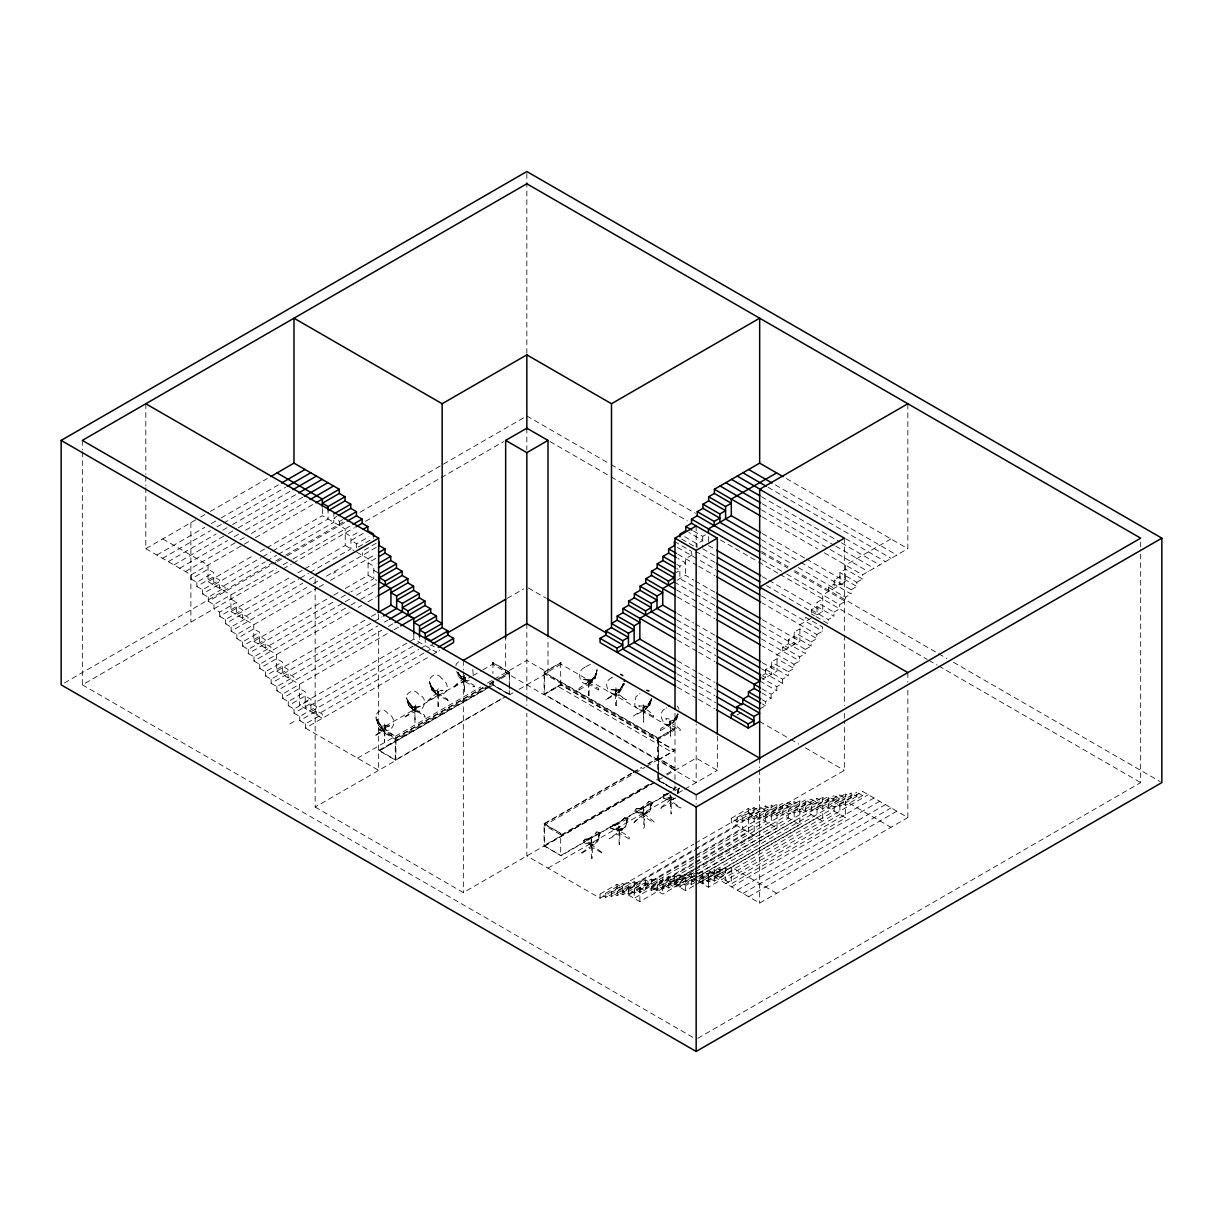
<?xml version="1.0" encoding="UTF-8"?>
<svg xmlns="http://www.w3.org/2000/svg" width="1223" height="1223" viewBox="0 0 1223 1223"><rect width="100%" height="100%" fill="white"/><g stroke="black" fill="none" stroke-linecap="round" stroke-linejoin="round"><path stroke-width="0.75" stroke-dasharray="5 3.75" d="M384.374 728.22L384.756 727.272L385.535 729.688L394.846 736.032L385 730.834L384.542 742.101L384.16 730.834L374.299 736.078L383.609 729.688L384.282 727.41L384.924 728.449M384.343 730.666C383.655 727.639 387.859 732.745 390.748 728.832C395.579 725.407 394.173 716.143 388.669 714.018A4.999 2.11 37.9 0 1 388.211 713.605M384.542 730.177C384.939 734.32 368.826 706.497 381.362 726.355C388.608 731.064 383.013 723.664 385.092 728.48M415.545 711.327L415.285 710.013M408.023 703.256C407.626 703.806 410.194 709.05 413.129 709.569C409.063 704.754 418.954 709.202 415.407 708.071C413.389 710.41 426.185 713.406 425.069 717.198C415.621 708.729 413.68 710.166 415.56 722.824M428.371 700.855C424.687 702.705 438.338 691.24 438.629 692.86M448.214 700.855L447.587 699.22L438.981 694.267L437.819 692.386L443.001 690.246L438.446 690.536L438.384 688.549L437.284 690.827L434.761 690.613L438.323 692.799L437.115 691.408L439.088 691.301L437.36 691.454L438.614 692.096M464.021 681.196L464.327 679.789L464.648 681.165M474.127 686.592L473.928 685.232L465.321 680.294L464.878 678.001L461.178 676.992L462.294 679.269L459.695 677.404L457.356 672.589M578.983 689.955L588.278 684.559L588.63 695.688M589.089 695.245L589.119 684.406L598.399 689.955M589.073 683.642L588.309 684.039L588.966 683.137M598.918 689.222L598.613 689.986L598.46 688.396L589.654 683.26L589.027 681.012L588.095 681.211L591.901 679.927L596.289 672.925L592.253 680.126L595.968 674.179A4.999 3.272 -86.6 0 0 596.258 673.72L597.191 668.217M591.412 839.375C589.578 844.466 599.392 841.134 591.963 843.824C588.523 843.564 602.129 852.186 601.961 852.385M615.658 690.705L616.912 690.506L615.047 693.365L605.737 699.739L615.582 694.511L615.628 705.472L616.407 705.518M615.796 694.343L616.316 693.105L616.209 694.343M616.407 705.365L616.438 694.511L626.283 699.739L616.973 693.38L616.423 691.224L615.414 691.316L616.209 691.056M618.746 826.014L618.609 828.598L614.435 827.742L618.731 830.325L619.052 829.576L618.731 832.007L609.146 838.718L619.006 833.627L619.128 844.481M619.128 832.909L619.618 831.885M613.212 828.934C619.144 830.341 628.714 835.462 629.662 838.259M636.312 811.858C650.024 816.047 642.809 811.95 633.927 822.605M653.22 716.342L644.047 710.853L643.634 722.136L643.206 710.853L634.125 715.807M643.818 710.364L643.451 709.248L643.955 710.594M643.695 816.842L643.741 815.451L644.338 816.261M646.875 706.313L644.215 706.909L643.955 708.056L642.962 706.833L638.651 705.961L643.237 706.023L643.13 704.83M644.338 816.215L644.261 816.704M643.634 814.38C641.8 811.323 667.529 831.9 645.133 817.285M660.71 730.513L669.944 724.979L670.449 736.261L670.8 724.979L679.973 730.467M670.708 723.741C669.501 724.933 670.586 723.848 670.739 723.94M670.953 802.701L670.831 801.233M669.898 794.935L670.326 797.778L665.801 797.365L671.244 799.399L671.748 801.722L681.012 807.7M588.309 695.016L589.089 695.413M584.579 667.605C575.559 670.938 580.008 687.051 589.073 683.596M384.985 727.899L384.71 727.67M415.3 709.05L415.667 707.613L414.337 707.643L420.208 706.68L415.606 706.802L415.713 705.595M464.832 678.704L463.93 678.184L465.428 677.313L463.792 678.169L464.74 678.261M581.536 852.752L590.77 846.438L591.229 844.176L595.8 843.029L598.597 837.663M622.186 829.775L618.746 830.386L620.015 830.432M673.552 799.169C668.966 800.805 669.119 798.298 673.934 798.023M414.964 722.824L414.811 711.633L405.73 716.602M438.262 706.558L437.589 695.413L428.493 700.718M589.058 683.902L588.966 682.954M591.901 846.01L591.901 847.417M619.648 833.276L619.174 831.9M415.805 704.845L414.964 706.772M578.846 689.466L579.121 688.228L589.241 681.318M581.888 853.18L591.305 847.585L591.687 858.791M606.44 699.663L605.813 699.663M634.34 822.575C652.792 801.86 639.996 848.38 644.506 817.254M592.299 844.359L591.993 844.145M643.65 813.647L647.257 811.965L644.659 812.286L643.695 809.351M591.305 842.632L591.321 839.314M622.675 828.323L620.092 828.72L618.655 825.235M633.361 716.082L642.671 709.707L644.001 707.49M660.313 730.544C660.068 725.866 670.326 726.523 670.25 721.494M414.918 710.273C419.336 716.403 431.352 699.77 419.321 694.832A4.999 2.11 37.9 0 1 418.862 694.419M670.479 801.692L670.953 802.364M454.849 686.393L454.237 686.974L463.93 681.425L464.465 692.707L464.786 681.425L474.065 686.959L474.585 686.225M591.489 847.417L591.611 846.01M385.184 727.624L389.541 725.927M643.176 708.3C642.61 705.854 645.515 706.619 643.115 708.514C641.571 705.442 656.155 715.776 653.342 716.403M622.675 828.506L619.021 830.6M597.16 670.28L596.274 673.659L596.641 672.589M381.362 726.156L384.312 725.958L384.771 724.001M611.041 689.359L615.582 689.634L615.781 687.678M589.257 681.135L587.927 682.006L588.309 680.569M591.856 844.298L591.932 844.864M616.575 691.255L615.23 692.096L615.628 690.674M619.495 830.463C619.939 828.506 619.235 830.784 619.679 830.417M670.556 795.042L671.121 797.855L673.216 797.809M671.396 799.934L671.213 799.093M611.546 828.231L610.491 827.971L617.89 831.181L622.645 829.867L625.626 826.748L627.965 818.37L625.641 826.029L622.094 829.821M629.126 838.993L620.565 833.734M661.154 808.327L661.643 807.272M626.589 821.397L626.482 822.192L626.803 820.358L626.635 821.137M680.477 730.207C679.82 726.279 652.761 714.156 673.628 720.225M598.628 837.419C601.15 825.907 599.667 841.669 595.876 843.35C591.733 848.487 581.582 840.889 583.753 842.418M677.68 792.687L679.315 787.765L677.894 793.437M405.516 716.861C402.52 717.641 415.484 710.441 414.887 708.239M415.637 708.698L415.835 708.316M437.406 692.524L438.338 692.585M454.192 686.944C455.277 683.779 466.055 677.618 464.159 678.704M592.36 844.65L586.75 841.837L591.351 842.464M591.58 844.191L591.718 844.497M670.953 799.169C672.574 799.093 663.401 804.153 660.726 808.434M671.075 799.781L670.785 799.857M588.875 681.685L588.034 681.608L589.043 681.761M643.879 707.414L643.023 707.658M643.206 707.903L644.001 707.628M644.2 813.876L649.077 811.353L651.324 804.015M670.785 722.09L669.684 722.411M418.556 694.251C414.047 687.234 402.933 693.579 407.549 700.917A4.999 3.272 86.5 0 0 407.916 701.467L409.751 704.188M677.496 793.788L677.634 792.932M598.949 835.324L599.117 834.483M651.202 804.703L651.4 803.924L651.202 804.703C653.602 797.503 651.217 813.219 647.105 813.494M677.985 790.593L678.154 789.752M651.737 804.138L652.012 803.435M670.082 722.319C670.601 719.598 669.501 722.808 670.8 722.304M385 726.905L384.832 727.074M651.156 700.275L647.181 706.573L650.911 700.779A4.999 3.272 -86.6 0 0 651.202 700.168L651.538 699.342L649.765 705.579L645.744 708.79L647.242 706.451L644.918 709.829L642.549 710.517L638.421 709.432L634.829 705.763L634.905 701.299L636.036 696.636L639.507 694.053M669.7 722.258L669.791 721.05L673.613 720.439M596.411 673.506L594.821 679.132L590.205 682.923L595.081 678.215M611.897 677.71C597.955 683.688 615.719 703.76 620.565 688.442C632.581 671.458 611.836 706.252 621.513 687.066M674.301 720.087L678.108 713.88L676.502 719.705L673.017 722.61L676.762 718.788M651.767 698.623L647.548 705.961M643.099 707.964L644.2 708.025M650.835 700.81L651.217 699.373L650.911 700.641M676.105 717.06L677.802 713.896L672.451 723.053M464.083 676.579L464.465 675.264M647.701 707.276C656.644 693.472 647.686 702.965 645.438 709.065M623.608 683.779L623.608 683.779A4.999 3.272 -86.6 0 1 623.333 684.345L621.819 686.531M678.062 713.987L677.634 714.92A4.999 3.272 -86.6 0 0 677.939 714.293L678.001 714.125M438.124 693.838L437.987 695.276L438.277 693.9M618.104 692.585L623.485 683.336L621.926 686.317M387.905 713.437C382.616 705.533 371.425 714.446 377.693 721.387M441.35 678.031C436.076 670.219 424.885 678.903 431.138 685.965M458.549 661.826L456.24 664.058L455.782 666.459M651.676 698.7L651.477 699.51M623.455 683.458L623.547 683.886M643.206 808.816L643.558 812.118L639.002 811.506L643.879 813.356M623.485 683.367L622.064 689.038L617.722 692.814M389.51 725.789L384.955 726.003L385.23 724.138M646.875 706.13L643.894 705.992M643.68 809.504L643.267 808.77M619.939 833.689L619.526 844.741M464.174 676.502L461.132 676.946L458.411 672.757M447.435 700.091L438.446 695.413L438.048 706.695M661.628 807.287L670.357 802.869L671.121 814.044L671.289 803.083M616.178 693.533L615.918 693.869M670.525 724.001C663.63 728.404 656.017 711.725 666.26 708.178M651.416 699.449L651.232 700.122M627.796 819.196L627.521 819.731M594.898 678.612C598.551 665.755 594.653 680.202 588.829 683.886M676.579 719.185L677.817 713.926L672.482 722.915M590.969 837.893L589.272 838.733L600.218 832.481M627.735 818.63L617.049 824.577M638.696 808.632L639.889 808.648A4.999 4.082 73.9 0 0 640.393 808.571L652.088 802.074M678.964 788.239L674.209 791.082M415.423 708.178L414.933 709.019M415.621 708.469L414.643 708.591M591.183 844.665L584.059 842.418M600.111 833.306L599.836 833.857M679.162 788.59L678.887 789.125M588.767 681.226L589.593 680.401L588.339 680.6M615.459 691.729L619.22 689.848M670.433 721.967C672.467 719.491 668.339 723.267 670.77 721.662M670.617 721.539L670.112 722.243M619.939 689.619L621.712 686.76M592.314 680.003L590.785 682.48M591.901 679.927L590.22 682.877L590.969 682.205M675.86 717.519L672.833 722.778L670.189 724.628M680.309 808.036L671.931 803.129M673.017 790.562L675.524 787.337L678.046 787.872A4.999 1.315 51.5 0 0 678.261 787.887M595.647 832.955L597.038 831.839L599.01 832.603M623.333 818.829L624.724 817.728L626.696 818.477M647.884 802.395L649.291 801.294L651.263 802.043A4.999 1.315 51.5 0 0 651.462 802.043M674.683 788.224L675.845 787.184M586.199 839.131C575.804 845.078 595.525 836.165 596.793 831.9M613.9 825.005C601.487 832.404 624.036 821.03 624.479 817.79M636.449 808.663C629.142 816.49 646.478 804.765 649.046 801.34M667.957 794.14C666.474 793.054 658.02 796.953 664.288 798.206M430.756 685.369C435.419 704.356 456.928 690.429 442.115 678.612A4.999 2.11 37.9 0 1 441.656 678.199M675.509 798.069L669.44 800.591L662.958 797.748M416.019 709.218L414.673 708.362M583.707 679.239L588.263 679.514L588.309 677.542L589.425 679.805L591.917 679.56M601.899 852.966L592.88 847.845M675.096 798.069L673.46 799.215M645.973 708.698L645.148 709.371L647.288 707.613M585.817 666.627L591.535 663.844M464.45 681.18L469.25 680.171M635.929 808.999L640.424 808.541M558.284 686.592L560.7 684.834L674.362 750.448L671.947 752.221L558.284 686.592L544.403 694.603L544.403 672.36M464.052 678.001L463.456 677.42L465.413 677.328M447.664 700.519L447.404 700.045M145.812 487.656L145.812 548.684L199.013 517.971M200.633 517.039L208.766 512.345M210.387 511.413L267.302 478.545M156.834 555.043L204.791 527.358M211.319 523.582L219.483 518.873M221.118 517.925L279.899 483.987M162.552 558.345L210.509 530.66M217.037 526.884L221.929 524.056M223.564 523.108L285.616 487.289M168.254 561.647L216.211 533.947M222.754 530.186L230.918 525.462M232.553 524.529L291.334 490.591M173.972 564.934L226.836 534.42M228.472 533.488L236.635 528.764M238.256 527.832L297.051 493.878M179.689 568.236L227.646 540.551M234.174 536.775L239.081 533.947M245.609 530.186L302.769 497.18M185.407 571.538L238.256 541.025M239.891 540.077L244.799 537.249M251.327 533.488L306.851 501.43M145.812 548.684L191.124 574.841L248.881 541.499M255.408 537.723L314.189 503.784M191.124 574.841L191.124 578.999L208.048 569.215L213.765 572.517L213.765 584.976L261.126 557.642M191.124 578.999L196.842 582.301L213.765 572.517M196.842 582.301L196.842 586.444L213.765 576.675L219.483 579.977L219.483 588.278L265.208 561.892M162.751 538.915L208.048 565.057L208.048 581.689L253.773 555.288M260.3 551.512L265.208 548.684M266.843 547.751L322.352 515.693L345.222 528.886L345.222 545.504L304.389 569.077M196.842 586.444L202.544 589.746L219.483 579.977M262.762 556.694L270.925 551.986M272.561 551.038L328.07 518.995L328.07 510.679M202.544 589.746L202.544 593.904L219.483 584.12L225.2 587.422L225.2 591.58M336.86 516.351L333.787 518.139L339.505 521.441L342.578 519.653M266.843 560.944L276.643 555.288M278.263 554.34L333.787 522.297L333.787 515.372M202.544 593.904L208.262 597.206L225.2 587.422M64.452 682.923L274.181 561.831M275.832 560.883L284.088 556.113M285.739 555.166L345.176 520.845M360.051 512.269L525.187 416.921M208.262 597.206L208.262 601.364L275.817 562.351M277.453 561.418L285.616 556.694M287.252 555.762L345.666 522.038M208.262 601.364L213.979 604.651L276.643 568.481M283.17 564.72L291.334 559.996M292.97 559.064L349.839 526.226M82.323 451.868L82.323 684.834L281.458 569.857M283.094 568.909L291.334 564.155M292.985 563.207L354.456 527.709M365.448 521.365L439.546 478.575M441.197 477.627L503.769 441.503M213.979 604.651L213.979 608.809L219.697 612.111L236.635 602.343L236.635 614.802L298.687 578.983M345.222 533.045L350.94 536.347L360.173 531.011M219.697 612.111L219.697 616.27L236.635 606.486L242.353 609.788L242.353 618.104L302.769 583.218M363.246 533.396L350.94 540.505L356.642 543.792L368.964 536.683M208.048 581.689L230.918 594.882L230.918 611.5L291.334 576.614M297.862 572.853L302.769 570.025M219.697 616.27L225.414 619.572L242.353 609.788M300.308 578.036L308.471 573.327M310.107 572.379L350.94 548.806L350.94 536.347M225.414 619.572L225.414 623.73L242.353 613.946L248.055 617.248L248.055 621.406M358.186 547.063L373.581 538.181M309.297 579.442L314.189 576.614M225.414 623.73L231.132 627.017L248.055 617.248M376.225 543.257L362.36 551.252L362.36 555.41M231.132 627.017L231.132 631.175L306.851 587.468M313.378 583.692L318.27 580.864M326.434 576.155L379.298 545.626M333.573 573.251L336.035 571.829M231.132 631.175L236.849 634.477L317.46 587.927M319.096 586.994L323.988 584.166M330.516 580.39L375.782 554.264M236.849 634.477L236.849 638.635L253.773 628.851L259.49 632.153L259.49 644.628L334.598 601.257M375.782 558.422L368.077 562.87L373.795 566.157L373.795 578.632L350.94 591.825M236.849 638.635L242.551 641.937L259.49 632.153M242.551 641.937L242.551 646.08L259.49 636.312L265.208 639.614L265.208 647.915L343.587 602.664M230.918 611.5L253.773 624.708L253.773 641.326L332.152 596.075M333.787 595.127L338.679 592.299M345.222 588.523L368.077 575.33L376.653 580.283M242.551 646.08L248.269 649.382L265.208 639.614M341.141 597.481L349.304 592.773M248.269 649.382L248.269 653.541L265.208 643.772L270.925 647.059L270.925 651.217M345.222 601.731L350.114 598.903M356.642 595.127L379.512 581.934M248.269 653.541L253.987 656.843L270.925 647.059M253.987 656.843L253.987 661.001L349.304 605.966M350.94 605.018L359.103 600.31M360.724 599.362L375.43 590.877M253.987 661.001L259.704 664.288L351.75 611.148M358.278 607.388L361.549 605.492M368.077 601.731L376.241 597.007M259.704 664.288L259.704 668.446L276.627 658.677L282.345 661.979L282.345 674.439L381.958 616.927M259.704 668.446L265.422 671.748L282.345 661.979M265.422 671.748L265.422 675.906L282.345 666.122L288.062 669.424L288.062 677.741L377.876 625.886M253.773 641.326L276.627 654.519L276.627 671.137L369.713 617.401M371.349 616.453L376.241 613.625M265.422 675.906L271.124 679.208L288.062 669.424M271.124 679.208L271.124 683.367L288.062 673.583L293.78 676.885L293.78 681.043M384.404 622.11L387.676 620.229M271.124 683.367L276.841 686.653L293.78 676.885M276.841 686.653L276.841 690.812L381.958 630.135M388.486 626.359L393.393 623.531M276.841 690.812L282.559 694.114L392.568 630.594M394.203 629.662L399.095 626.833M282.559 694.114L282.559 698.272L299.497 688.488L305.215 691.79L305.215 708.407L412.977 646.187M282.559 698.272L288.276 701.574L305.215 691.79M288.276 701.574L288.276 705.717L305.215 695.948L310.917 699.25L310.917 711.71L418.694 649.489M276.627 671.137L299.497 684.345L299.497 705.121L413.802 639.125L436.657 652.318L436.657 648.159M288.276 705.717L293.994 709.019L310.917 699.25M293.994 709.019L293.994 713.177L310.917 703.408L316.635 706.695L316.635 715.012L424.412 652.792M414.612 645.255L419.52 642.427L419.52 638.865M293.994 713.177L299.711 716.479L316.635 706.695M289.82 723.894L293.994 721.494M420.33 648.542L425.222 645.713L425.222 639.079M507.285 598.337L523.582 588.936M299.711 716.479L299.711 720.637L316.635 710.853L322.352 714.156L322.352 718.314L299.497 705.121M426.047 651.844L430.939 649.016L430.939 644.857L435.235 647.334M299.711 720.637L305.414 723.94L322.352 714.156M305.414 723.94L305.414 728.082L430.129 656.094M431.765 655.146L439.73 650.544M693.487 531.011L702.736 536.347L705.595 534.696M684.697 536.683L697.018 543.792L702.736 540.505L688.87 532.494M483.223 687.769L395.916 738.172L378.656 728.572L395.274 738.172L482.902 687.586M501.033 678.582L509.257 673.827L492.64 664.227L492.961 662.591L509.578 672.176L509.578 688.946M378.977 728.388L378.977 729.856L471.237 676.594M472.873 675.646L481.113 670.892M482.764 669.944L492.64 664.227M676.793 564.384L679.866 566.157L685.583 562.855L677.894 558.422M674.148 573.618L679.866 570.315L676.793 568.542M357.498 758.153L480.975 686.867M487.549 683.061L492.487 680.217M494.138 679.254L526.838 660.389L547.996 672.604L547.996 638.345M489.49 683.779L494.428 680.921M496.079 679.973L509.578 672.176M489.811 683.963L493.098 682.052M499.703 678.245L509.578 672.543L492.64 662.774M487.839 686.195L395.595 739.456L378.977 729.856M489.49 685.247L499.381 679.529M489.414 686.516L378.656 750.448L395.595 760.232L506.291 696.315M509.257 694.236L492.64 684.651L509.578 694.419L509.578 690.414M489.735 686.699L379.298 750.815L486.372 688.992M488.023 688.045L492.961 685.186L509.257 694.603L509.257 690.521M677.007 580.283L685.583 575.33L693.747 580.038M544.082 672.176L560.7 662.591L561.021 664.227L674.683 729.856L675.004 728.572L658.387 738.172L544.082 672.176L544.082 694.419L696.162 782.598L696.162 723.894M561.021 662.774L544.082 672.543L657.745 738.172L674.683 728.388M561.021 664.227L544.403 673.827L658.066 739.456L674.683 729.856M501.033 698.99L395.274 760.049L395.274 738.172M315.152 586.26L315.152 807.042L395.595 760.599M509.899 694.603L512.972 692.83M519.133 689.268L547.996 672.604M658.066 760.232L675.004 750.448L560.7 684.467L544.082 694.053L674.683 769.328L674.683 767.861L657.745 758.092L647.869 763.794M561.021 684.651L543.761 694.603L505.665 672.604L505.665 638.345M890.91 538.915L845.613 565.057L845.613 581.689L822.743 594.882L822.743 611.5L814.182 616.453M800.698 562.351L839.895 584.976L839.895 572.517L845.613 569.215L862.551 578.999L862.551 574.841L907.848 548.684L907.848 403.743M798.252 567.533L834.178 588.278L834.178 579.977L839.895 576.675L856.834 586.444L856.834 582.286L839.895 572.517M828.46 591.58L828.46 587.422L834.178 584.12L851.116 593.904L851.116 589.746L834.178 579.977M766.408 585.572L817.04 614.802L817.04 602.327L822.743 599.041M856.834 582.286L862.551 578.999M811.323 612.555L811.323 609.788L817.04 606.486L833.964 616.27L833.964 612.111L817.04 602.327M851.116 589.746L856.834 586.444M828.46 587.422L845.399 597.206L851.116 593.904M811.323 618.104L799.888 624.693L799.888 641.326L777.033 654.519L777.033 671.137L762.739 679.392M786.832 574.137L839.681 604.651L845.399 601.364L845.399 597.206M761.516 625.763L794.17 644.613L794.17 632.153L799.888 628.851L816.826 638.635L816.826 634.477L762.326 603.015M833.964 612.111L839.681 608.809L839.681 604.651M762.326 632.841L788.453 647.915L788.453 639.614L794.17 636.312L811.109 646.08L811.109 641.937L794.17 632.153M811.323 609.788L828.246 619.572L833.964 616.27M782.751 651.217L782.751 647.059L788.453 643.757L805.391 653.541L805.391 649.382L788.453 639.614M816.826 634.477L822.544 631.175L822.544 627.017L805.605 617.248L805.605 621.406M761.516 668.782L771.316 674.439L771.316 661.979L777.033 658.677L793.956 668.446L793.956 664.288L762.326 646.034M811.109 641.937L816.826 638.635M762.326 675.845L765.598 677.741L765.598 669.424L771.316 666.122L788.254 675.906L788.254 671.748L771.316 661.979M805.391 649.382L811.109 646.08M782.751 647.059L799.674 656.843L805.391 653.541M793.956 664.288L799.674 661.001L799.674 656.843M788.254 671.748L793.956 668.446M765.598 669.424L782.537 679.208L788.254 675.906M782.537 683.367L765.598 673.583L759.88 676.885L776.819 686.653L782.537 683.367L782.537 679.208M668.094 793.91L561.021 855.733L544.082 845.964L544.082 823.721L631.389 773.303M633.04 772.355L641.28 767.601M631.71 773.486L544.082 824.088L561.021 833.49L561.021 834.957L544.403 825.372L633.361 774.006M633.361 772.539L641.601 767.784M648.19 763.978L658.387 758.092L674.683 767.861M761.868 688.778L771.101 694.114L776.819 690.812L776.819 686.653M635.012 773.058L644.888 767.356M646.539 766.393L658.066 759.743M657.745 760.049L674.683 750.265M737.026 715.012L741.306 712.535M762.311 699.785L765.384 701.574L771.101 698.272L771.101 694.114M759.666 709.019L765.384 705.717L765.384 701.574M561.021 834.957L649.979 783.607M656.568 779.8L659.854 777.889M666.443 774.083L674.683 769.328M649.52 784.723L544.082 845.597L561.021 855.733M315.152 807.042L463.334 892.576L543.761 846.148M544.082 845.964L654.779 782.047M658.066 780.152L663.783 776.85M666.994 775L696.162 758.153L717.335 770.368L717.335 736.108M654.779 782.414L544.403 846.148L544.403 823.905M658.066 737.989L658.387 780.335M643.222 807.333L642.136 807.883M671.396 791.648L560.7 855.55L560.7 833.673M657.745 738.172L657.745 779.968L674.683 789.737L675.004 785.915M618.655 823.782L617.432 824.409M547.996 868.147L671.473 796.846M678.062 793.054L683 790.196M684.651 789.248L717.335 770.368M600.065 894.044L617.004 884.275L622.721 887.577L605.782 897.346L600.065 894.044L600.065 898.202L526.838 855.917L526.838 713.177M731.308 818.279L748.247 808.495L753.949 811.797L737.026 821.581L731.308 818.279L731.308 822.437L754.163 835.63L754.163 814.854L777.033 828.047L777.033 811.43L799.888 824.638L799.888 808.006L822.743 821.214L822.743 804.596L845.613 817.79L845.613 801.172L890.91 827.314M605.782 893.187L622.721 883.419L628.439 886.721L611.5 896.49L605.782 893.187L605.782 897.346M737.026 817.423L753.949 807.639L759.666 810.941L742.743 820.725L737.026 817.423L737.026 825.739L622.721 891.72L622.721 883.419M600.065 898.202L693.747 844.115M695.383 843.167L748.247 812.653L759.666 819.257L844.344 770.368L844.344 720.882M611.5 892.331L628.439 882.563L634.156 885.865L617.218 895.633L611.5 892.331L611.5 896.49M695.383 856.375L742.743 829.026L742.743 816.567L759.666 806.798L765.384 810.085L765.384 805.942L771.101 809.229L771.101 805.086L776.819 808.372L776.819 804.23L782.537 807.516L782.537 803.373L788.254 806.676L788.254 802.517L793.956 805.819L793.956 801.661L799.674 804.963L799.674 800.805L805.391 804.107L805.391 799.949L811.109 803.251L811.109 799.093L816.826 802.395L816.826 798.237L822.544 801.539L822.544 797.381L828.246 800.683L828.246 796.525L833.964 799.827L833.964 795.669L839.681 798.971L839.681 794.812L845.399 798.115L845.399 793.956L851.116 797.258L851.116 793.1L856.834 796.402L856.834 792.244L862.551 795.546L862.551 791.388L907.848 817.545L907.848 689.772M617.218 891.475L634.156 881.707L639.858 885.009L622.935 894.777L617.218 891.475L617.218 895.633M634.156 881.707L634.156 898.324L748.445 832.328L748.445 815.71L765.384 805.942M622.935 894.777L622.935 890.619L693.747 849.74M695.383 848.793L771.101 805.086M765.384 810.085L748.445 819.869L742.743 816.567M628.653 889.763L645.576 879.994L651.293 883.296L634.355 893.065L628.653 889.763L628.653 893.921L622.935 890.619M759.88 818.156L759.88 813.998L776.819 804.23M771.101 809.229L754.163 819.013L748.445 815.71M634.355 888.907L651.293 879.138L657.011 882.44L640.072 892.209L634.355 888.907L634.355 893.065M695.383 862.001L765.598 821.459L765.598 813.142L782.537 803.373M628.653 893.921L776.819 808.372M640.072 892.209L640.072 888.066L657.011 878.282L662.728 881.584M657.011 878.282L657.011 890.741L771.316 824.761L771.316 812.286L788.254 802.517M693.747 857.308L628.439 895.022L628.439 882.563M782.537 807.516L765.598 817.3L759.88 813.998M640.072 888.066L645.79 891.353L645.79 887.21L693.747 859.509M695.383 858.577L793.956 801.661M788.254 806.676L771.316 816.444L765.598 813.142M651.507 886.354L668.446 876.57L674.148 879.872L657.225 889.641L651.507 886.354L651.507 890.497L645.79 887.21M782.751 814.732L782.751 810.574L799.674 800.805M693.747 862.934L651.293 887.455L651.293 879.138M793.956 805.819L777.033 815.588L771.316 812.286M657.225 885.498L674.148 875.714L679.866 879.016L662.942 888.785L657.225 885.498L657.225 889.641M695.383 871.77L788.453 818.034L788.453 809.718L805.391 799.949M651.507 890.497L799.674 804.963M662.942 884.642L679.866 874.858L685.583 878.16L668.645 887.929L662.942 884.642L662.942 888.785M679.866 874.858L679.866 887.332L794.17 821.336L794.17 808.862L811.109 799.093M805.391 804.107L788.453 813.876L782.751 810.574M668.645 887.929L668.645 883.786L693.747 869.293M695.383 868.345L816.826 798.237M617.004 884.275L617.004 888.433L639.858 901.626L693.747 870.516M695.383 869.568L754.163 835.63M811.109 803.251L794.17 813.02L788.453 809.718M668.645 883.786L674.362 887.088L674.362 882.93L691.301 873.146L694.16 874.797M805.605 811.308L805.605 807.149L822.544 797.381M693.747 872.718L674.148 884.03L674.148 875.714M816.826 802.395L799.888 812.164L794.17 808.862M674.362 882.93L680.08 886.232L680.08 882.073L697.018 872.289L702.736 875.592L698.119 878.267M693.747 885.911L685.583 890.619L685.583 874.002L697.018 880.606L811.323 814.61L811.323 806.293L828.246 796.525M674.362 887.088L822.544 801.539M639.858 901.626L639.858 880.85L662.728 894.044L697.018 874.246M698.654 873.314L777.033 828.047M696.575 874.995L685.797 881.217L691.515 884.519L697.676 880.957M698.119 874.109L702.736 871.433L708.453 874.735L699.204 880.071M702.736 871.433L702.736 883.908L817.04 817.912L817.04 805.453L833.964 795.669M680.08 886.232L697.018 876.448M828.246 800.683L811.323 810.452L805.605 807.149M691.515 884.519L691.515 880.361L694.588 878.588M696.132 877.686L839.681 794.812M696.575 879.154L685.797 885.376L680.08 882.073M833.964 799.827L817.04 809.595L811.323 806.293M698.761 878.618L714.156 869.721L719.873 873.023L702.95 882.807L697.232 879.505M828.46 807.883L828.46 803.74L845.399 793.956M839.681 798.971L822.743 808.739L817.04 805.453M702.95 878.649L719.873 868.865L725.591 872.167L708.652 881.951L702.95 878.649L702.95 882.807M719.873 868.865L719.873 877.181L834.178 811.185L834.178 802.884L851.116 793.1M698.761 882.777L845.399 798.115M695.383 884.963L799.888 824.638M708.652 877.793L725.591 868.009L731.308 871.311L714.37 881.095L708.652 877.793L708.652 881.951M725.591 868.009L725.591 880.484L839.895 814.487L839.895 802.028L856.834 792.244M851.116 797.258L834.178 807.027L828.46 803.74M714.37 881.095L714.37 876.937L862.551 791.388M856.834 796.402L839.895 806.171L834.178 802.884M862.551 795.546L845.613 805.33L839.895 802.028M698.44 881.431L708.453 887.21L868.254 794.69M725.805 883.541L873.971 797.992M708.453 887.21L708.453 870.577L731.308 883.786L845.613 817.79M731.522 886.843L879.689 801.294M737.24 890.13L885.406 804.596M742.942 893.432L891.124 807.883M748.659 896.734L896.841 811.185M714.37 876.937L759.666 903.094L907.848 817.545M697.829 1038.281L1140.677 782.598L1140.677 549.631M647.212 813.433L642.457 814.732L636.006 811.858M414.964 706.772L412.732 706.955M667.682 793.36C665.954 794.186 660.13 797.274 662.805 797.686M643.909 813.356C645.041 813.402 641.525 812.836 644.49 813.891M641.464 808.204L641.234 808.281M465.03 679.071L465.03 678.704M588.66 838.947L588.171 839.085A4.999 4.082 73.9 0 1 587.636 839.207L584.426 839.161M616.209 824.883L615.857 824.975A4.999 4.082 73.9 0 1 615.337 825.097L614.129 825.066M619.939 830.876L619.419 830.891M592.391 847.799L592.161 858.424M615.857 824.975L612.111 825.051M588.171 839.085L586.474 839.146M663.478 794.446L665.205 794.446M636.679 808.602L638.421 808.602M464.281 678.429L464.052 677.664L464.923 678.108M665.48 794.461L666.688 794.476A4.999 4.082 73.9 0 0 667.177 794.4M670.984 799.704L668.568 800.025L664.563 798.329M611.607 828.353L612.922 828.812M464.174 680.982L457.891 672.543M415.04 711.19L412.396 708.851L406.969 698.685M619.235 689.68L616.27 689.665L615.888 687.769M436.535 693.93L434.562 692.463M413.71 710.104L409.934 704.372M377.617 722.197L378.702 725.636L383.089 729.336L378.962 726.248L377.387 722.457M786.404 478.575L907.848 548.684M775.397 484.935L896.841 555.043M768.044 487.289L891.124 558.345M845.613 538.67L885.406 561.632M761.516 496.706L839.895 541.957M841.531 542.905L879.689 564.934M762.326 503.784L834.178 545.259M835.813 546.207L873.971 568.236M761.516 509.915L828.46 548.561M830.096 549.509L868.254 571.538M762.326 516.977L817.851 549.035M824.378 552.811L862.551 574.841M762.326 533.595L804.795 558.116M806.416 559.049L845.613 581.689M761.516 539.725L799.078 561.418M762.326 546.803L791.724 563.772M526.838 415.973L609.513 463.7M611.164 464.664L695.505 513.354M761.654 551.542L788.116 566.815M794.736 570.637L936.94 652.746M938.607 653.709L946.877 658.478M953.481 662.3L1160.199 781.635M761.516 552.934L787.643 568.007M794.17 571.783L845.399 601.364M762.326 559.996L785.197 573.19M549.998 441.564L609.558 475.946M611.21 476.909L687.326 520.845M720.423 539.955L756.823 560.975M758.474 561.923L778.332 573.388M779.984 574.351L927.248 659.365M928.899 660.313L937.17 665.098M938.821 666.046L1140.677 782.598M708.453 545.504L714.981 549.28M762.326 576.614L767.234 579.442M768.87 580.39L822.743 611.5M702.736 548.806L715.791 556.343M681.624 539.068L695.474 547.063M811.323 613.946L814.396 615.719M815.94 616.606L828.246 623.715L828.246 619.572M714.981 562.473L697.018 552.108L685.583 558.712L685.583 575.33M674.362 541.468L691.301 551.252L691.301 555.41M677.45 547.415L715.791 569.551M761.516 595.953L822.544 631.175M677.894 554.264L697.018 565.301M698.654 566.249L714.981 575.681M695.383 580.986L714.981 592.299M762.326 619.633L799.888 641.326M715.791 599.362L679.866 578.632L679.866 566.157M674.148 581.934L693.747 593.247M695.383 594.179L714.981 605.492M676.609 589.945L715.791 612.57M761.516 638.956L799.674 661.001M677.42 597.007L697.018 608.32M698.654 609.268L714.981 618.7M677.42 613.625L693.747 623.057M695.383 624.005L714.981 635.318M762.326 662.652L777.033 671.137M676.609 619.755L715.791 642.381M677.42 626.833L697.018 638.146M698.654 639.079L714.981 648.511M676.609 632.964L715.791 655.589M759.88 681.043L776.819 690.812M677.42 640.026L697.018 651.339M698.654 652.287L714.981 661.704M761.868 692.937L771.101 698.272M762.311 703.944L765.384 705.717M677.42 660.802L697.018 672.115M698.654 673.063L714.981 682.48M676.609 666.932L715.791 689.558M528.458 588.003L546.375 598.337M677.42 673.995L697.018 685.308M698.654 686.256L714.981 695.688M759.666 721.494L788.973 738.417M790.608 739.349L798.757 744.058M805.269 747.803L844.344 770.368M676.609 680.126L715.791 702.751M677.42 687.204L697.018 698.516M698.654 699.464L714.981 708.881M345.222 545.504L353.799 550.457M356.642 552.108L368.077 558.712L368.077 575.33M373.795 570.315L379.512 573.618M675.004 789.554L658.387 779.968L658.387 738.172M658.066 780.519L674.683 789.737M776.605 893.31L731.308 867.153L731.308 883.786M230.918 599.041L236.635 602.343M691.515 880.361L694.374 882.012M685.583 890.619L662.728 877.426L662.728 894.044M544.082 823.721L561.021 833.49M378.977 750.265L395.916 760.049L395.916 738.172M305.414 728.082L378.656 770.368L378.656 627.628M82.323 684.834L696.162 1039.229M430.985 686.332L431.153 687.357L430.42 683.947L436.321 693.716L430.741 685.201A4.999 3.272 86.5 0 1 430.465 684.742M413.527 709.936L408.849 705.442M431.062 686.791L432.055 690.093L435.373 693.044L431.994 690.322L430.817 687.036M380.98 727.823L381.943 728.465L380.72 727.425M611.072 689.68L615.582 690.491L615.414 691.316M583.753 679.575L588.263 680.385L588.095 681.211M380.934 727.593L381.316 727.868M461.086 678.459L461.713 679.055L460.903 678.475M434.746 692.447L433.92 691.836L436.214 693.624M411.585 708.392L411.738 708.514M412.747 706.955L407.672 700.244L408.36 703.577L407.29 700.076L407.549 700.917M677.175 706.084L678.582 707.765M643.099 704.723L643.787 705.9M431.551 686.531L433.477 689.344M457.952 672.665L458.885 673.98M408.192 702.552L408.834 702.873M408.803 702.721L409.522 703.729M458.105 672.742L458.64 673.521M378.977 723.114L377.785 721.494M458.763 673.72C467.339 684.207 458.61 678.704 457.157 673.047M409.629 703.928L410.913 705.946M459.068 674.163L459.817 675.356M379.803 724.398L380.674 725.942M379.283 723.557L380.047 724.826M381.331 726.294L382.57 728.954L377.311 720.622A4.999 3.272 86.5 0 1 377.02 720.148L376.317 717.886M459.542 674.958L460.459 676.548M433.202 688.931L434.119 690.521M377.54 721.738L377.724 722.778L377.02 719.43L377.051 720.209M430.679 685.216L429.548 681.303M407.763 700.473L408.054 701.788L407.381 700.06M407.458 700.458L407.947 702.873M376.669 719.338L377.296 722.074M430.297 684.528L430.741 686.669M409.017 705.854L408.268 703.011M376.867 719.827L376.531 718.986M678.765 708.331L678.933 709.355M457.081 672.681L456.775 671.228M406.923 698.486L406.755 697.523M376.271 717.672L376.118 716.724M472.781 669.394L473.286 675.631M1140.677 541.988L1140.677 547.721M907.848 672.604L907.848 682.144M844.344 538.166L844.344 633.331M844.344 635.241L844.344 705.656M844.344 713.269L844.344 718.986M759.666 758.153L759.666 767.677M759.666 769.588L759.666 903.094M753.949 807.639L753.949 815.955M748.247 808.495L748.247 812.653M714.156 869.721L714.156 873.879M708.453 536.607L708.453 543.731M702.736 536.347L702.736 547.14M697.018 543.792L697.018 547.95M696.162 525.951L696.162 546.895M696.162 794.812L696.162 804.352M691.301 873.146L691.301 877.304M675.004 713.269L675.004 784.096M668.446 876.57L668.446 880.728M645.576 879.994L645.576 884.153M560.7 662.591L560.7 684.467M526.838 173.452L526.838 353.722M526.838 428.188L526.838 450.018M526.838 623.715L526.838 694.144M526.838 696.04L526.838 705.564M509.257 672.36L509.257 688.671M492.961 662.591L492.961 673.521M492.961 680.814L492.961 684.467M463.334 660.374L463.334 669.898M463.334 671.794L463.334 892.576M413.802 633.575L413.802 639.125M395.595 737.989L395.595 760.232M378.656 614.298L378.656 620.015M356.642 543.792L356.642 547.95M339.505 521.441L339.505 525.584M322.352 508.569L322.352 515.693M315.152 578.647L315.152 584.349M190.88 522.664L190.88 622.155M145.812 403.743L145.812 474.31M145.812 476.221L145.812 485.745M82.323 440.402L82.323 449.957M599.209 832.603A4.999 1.315 51.5 0 1 598.964 832.527M626.895 818.493A4.999 1.315 51.5 0 1 626.65 818.401M639.965 693.64A4.999 2.11 -38 0 1 639.491 693.991M612.356 677.297A4.999 2.11 -38 0 1 611.867 677.649M666.703 707.765A4.999 2.11 -38 0 1 666.229 708.117M585.037 667.192A4.999 2.11 -38 0 1 584.548 667.544M651.156 804.963L651.018 805.926L651.186 804.856M598.903 835.508L598.796 836.303L598.934 835.401M677.955 790.792L677.832 791.587L677.97 790.685M618.578 829.377L618.655 829.393"/><path stroke-width="1.5" d="M624.479 680.401L624.326 681.349M668.629 706.252L669.577 705.518M61.15 440.402L526.838 171.541L1161.85 538.166L1161.85 782.598L696.162 1051.459L61.15 684.834L61.15 440.402L696.162 807.027L1161.85 538.166M270.558 476.664L293.994 463.135L339.291 489.292L339.291 493.45L322.352 503.219L328.07 506.521L345.008 496.752L345.008 500.91L328.07 510.679M281.535 483.039L305.001 469.494M287.252 486.341L310.718 472.797M292.97 489.643L316.436 476.099M293.994 463.135L293.994 318.194L442.16 403.743L526.838 354.853L611.5 403.743L759.666 318.194L759.666 463.135L714.37 489.292L714.37 493.45L731.308 503.219L725.591 506.521L708.652 496.752L708.652 500.895L725.591 510.679L719.873 513.981L702.95 504.197L702.95 508.355L719.873 518.139L714.156 521.426L697.232 511.657L697.232 515.816L759.88 551.986M298.687 492.945L322.153 479.401M304.389 496.248L327.856 482.688M310.107 499.534L333.573 485.99M315.824 502.836L339.291 489.292M333.787 513.981L350.726 504.197L350.726 508.355L338.404 515.464M344.122 518.766L356.443 511.657L356.443 515.816L347.194 521.151M352.912 524.453L362.146 519.118L362.146 523.261L356 526.823M505.665 638.345L505.665 440.402L526.838 428.188L547.996 440.402L547.996 636.449M363.246 529.238L367.863 526.563L367.863 530.721L373.581 534.023L373.581 536.79M315.152 574.841L378.656 538.166L378.656 612.402M505.665 440.402L526.838 452.632L547.996 440.402M378.855 552.49L385.016 548.928L385.016 553.086L378.855 556.648M378.411 563.497L390.733 556.389L390.733 560.547L378.411 567.655M378.687 588.997L402.153 575.452L402.153 571.294L385.23 581.078L379.512 577.776L396.451 567.992L396.451 563.849L379.512 573.618L379.512 581.934L390.932 588.523L390.932 605.14L413.802 618.349L413.802 633.575M377.876 596.075L407.871 578.754L407.871 582.897L390.932 592.681L396.649 595.983L413.588 586.199L413.588 590.357L396.649 600.141L402.367 603.428L419.306 593.659L419.306 597.818L402.367 607.586L408.085 610.889L425.023 601.12L425.023 605.507L408.085 615.291L408.085 610.889M377.876 612.692L390.932 605.14M383.594 615.995L396.649 608.442L396.649 595.983M389.296 619.281L402.367 611.745L402.367 603.428M395.014 622.583L408.085 615.047M400.731 625.886L413.802 618.349M436.443 620.183L442.16 623.485L425.222 633.254L419.52 629.952L436.443 620.183L436.443 616.025L419.52 625.794L413.802 622.507L430.725 612.723L430.725 608.809L413.802 618.593L408.085 615.291M425.222 633.254L425.222 637.412L442.16 627.628L447.878 630.93L447.878 635.089L432.483 643.971M447.878 630.93L430.939 640.714L425.222 637.412M447.052 633.117L505.665 599.285M438.201 647.273L453.595 638.391L453.595 642.549L442.818 648.771M708.652 496.752L714.37 493.45M702.95 504.197L708.652 500.895M697.232 511.657L702.95 508.355M680.08 536.79L680.08 534.023L685.797 530.721L685.797 526.563L691.515 523.261L691.515 519.118L697.232 515.816M776.605 472.919L731.308 499.076L731.308 515.693L760.706 532.662M463.334 660.374L526.838 623.715L759.666 758.153M675.004 709.462L675.004 538.166L696.162 525.951M759.666 759.024L759.666 489.292L907.848 403.743M676.35 557.535L668.645 553.086L668.645 548.928L674.362 545.626L674.362 541.468M731.308 515.693L708.453 528.886L708.453 533.045M675.249 567.655L662.942 560.547L662.942 556.389L668.645 553.086M674.974 588.997L651.507 575.452L651.507 571.294L668.446 581.078L674.148 577.776L657.225 567.992L657.225 563.834L662.942 560.547M651.507 571.294L657.225 567.992M674.974 632.016L628.653 605.263L628.653 601.12L645.576 610.889L651.293 607.586L634.355 597.818L634.355 593.659L651.293 603.428L657.011 600.141L640.072 590.357L640.072 586.199L657.011 595.983L662.728 592.681L645.79 582.897L645.79 578.754L651.507 575.452M675.004 538.166L696.162 550.396L717.335 538.166L717.335 734.213M640.072 586.199L645.79 582.897M634.355 593.659L640.072 590.357M628.653 601.12L634.355 597.818M617.218 620.183L611.5 623.485L628.439 633.254L634.156 629.952L617.218 620.183L617.218 616.025L634.156 625.794L639.858 622.507L622.935 612.723L622.935 608.565L628.653 605.263M617.218 616.025L622.935 612.723M605.782 630.93L611.5 627.628L628.439 637.412L622.721 640.714L605.782 630.93L605.782 635.089L622.721 644.857L617.004 648.159L600.065 638.391L600.065 642.549L675.784 686.256M600.065 638.391L605.782 635.089M675.784 612.692L662.728 605.14L639.858 618.349L639.858 639.125L675.784 659.854M639.858 639.125L617.004 652.318L617.004 648.159M759.88 676.885L759.88 681.043L754.163 684.345L754.163 688.488L760.324 692.05M760.767 703.057L748.445 695.948L748.445 691.79L754.163 688.488M731.308 718.314L731.308 714.156L748.247 723.94L753.949 720.637L737.026 710.853L737.026 706.695L753.949 716.479L759.666 713.177L742.743 703.408L742.743 699.25L748.445 695.948M737.026 706.695L742.743 703.408M731.308 714.156L737.026 710.853M716.617 709.829L748.247 728.082L759.666 721.494M646.784 690.322L649.031 691.026M620.673 674.362L622.828 675.616M759.666 463.135L783.133 476.68M748.659 469.494L772.126 483.039M742.942 472.797L766.408 486.341M737.24 476.099L760.706 489.643M759.666 489.292L844.344 538.166L759.666 587.055L907.848 672.604M731.522 479.401L759.88 495.774M725.805 482.688L760.706 502.836M720.087 485.99L759.88 508.967M714.37 489.292L760.706 516.045M759.88 538.793L725.591 518.995L725.591 506.521M760.706 545.855L719.873 522.282L719.873 513.981M691.515 519.118L760.706 559.049M691.515 523.261L717.335 538.166M685.797 526.563L691.958 530.125M716.617 550.228L760.706 575.681M717.427 557.291L759.88 581.812M716.617 563.421L760.706 588.875M717.427 570.484L759.88 595.005M668.645 548.928L676.35 553.377M716.617 576.614L760.706 602.068M662.942 556.389L675.249 563.497M716.617 593.247L760.706 618.7M657.225 563.834L674.148 573.618L674.148 581.934L662.728 588.523L662.728 605.14M717.427 600.31L759.88 624.815M716.617 606.44L760.706 631.894M717.427 613.503L759.88 638.024M645.79 578.754L675.784 596.075M716.617 619.633L760.706 645.087M716.617 636.25L760.706 661.704M674.974 618.823L657.011 608.442L657.011 595.983M717.427 643.329L759.88 667.834M675.784 625.886L651.293 611.745L651.293 603.428M716.617 649.459L760.706 674.913M717.427 656.522L759.88 681.043M622.935 608.565L675.784 639.079M716.617 662.652L760.324 687.892M748.445 691.79L760.767 698.899M716.617 683.428L744.364 699.464M742.743 699.25L759.666 709.019M674.974 665.985L634.156 642.427L634.156 625.794M717.427 690.506L741.918 704.647M547.996 599.285L606.608 633.117M675.784 673.063L628.439 645.713L628.439 633.254M716.617 696.621L737.836 708.881M674.974 679.193L622.721 649.016L622.721 640.714M717.427 703.699L733.754 713.131M339.291 493.45L345.008 496.752M345.008 500.91L350.726 504.197M350.726 508.355L356.443 511.657M356.443 515.816L362.146 519.118M277.055 472.919L322.352 499.076L322.352 506.781M362.146 523.261L367.863 526.563M145.812 403.743L378.656 538.166M385.016 548.928L379.298 545.626L379.298 541.483M385.016 553.086L390.733 556.389M390.733 560.547L396.451 563.849M396.451 567.992L402.153 571.294M402.153 575.452L407.871 578.754M407.871 582.897L413.588 586.199M413.588 590.357L419.306 593.659M419.306 597.818L425.023 601.12M425.023 605.507L430.725 608.809M430.725 612.723L436.443 616.025M447.878 635.089L453.595 638.391M753.949 716.479L753.949 724.796M748.247 723.94L748.247 728.082M714.156 521.426L714.156 525.584M696.162 550.396L696.162 721.692M696.162 807.027L696.162 1051.459M668.446 581.078L668.446 585.221M645.576 610.889L645.576 615.047M611.5 403.743L611.5 627.628M526.838 354.853L526.838 429.09M526.838 452.632L526.838 623.929M442.16 403.743L442.16 627.628M419.52 625.794L419.52 637.076M385.23 581.078L385.23 585.221M328.07 506.521L328.07 509.288M526.838 183.771L82.323 440.402L696.162 794.812L1140.677 538.166L526.838 183.771"/></g></svg>
